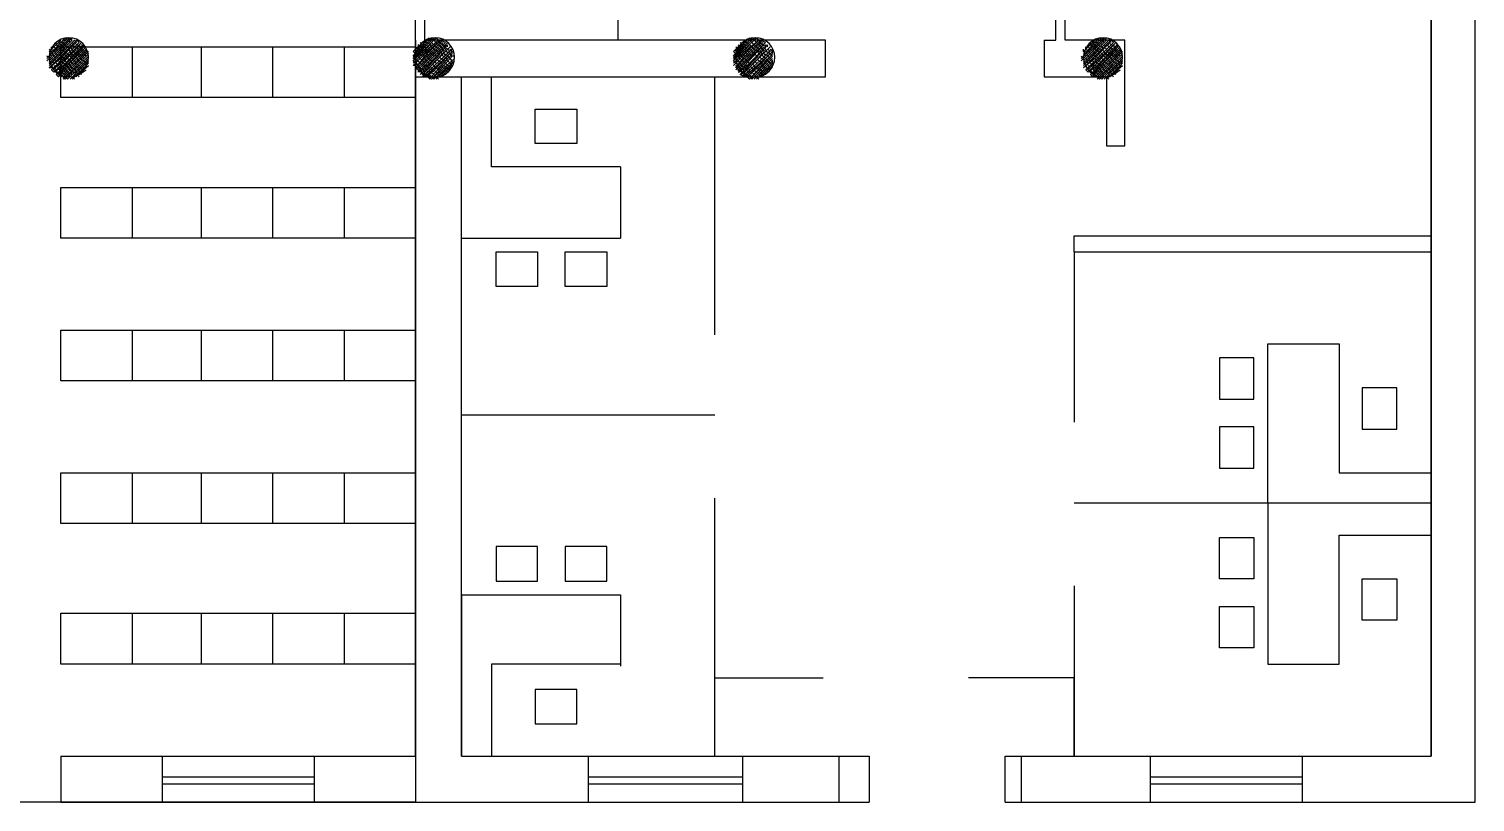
# Model space of a CAD drawing. Header units: millimetres. Extents: x 14 to 406, y 10 to 287.
# Drawn here: x 320.2 to 346.78, y 116.98 to 131.2 of the extents above; entities that cross this region are included whole.
import ezdxf

# ---------------------------------------------------------------- set-up
doc = ezdxf.new("R2010")
doc.units = ezdxf.units.MM
doc.layers.get('0').update_dxf_attribs({"linetype": 'CONTINUOUS'})

msp = doc.modelspace()

# ---------------------------------------------------------------- linework, layer by layer
at = {"color": 0}
for p, q in [((346.781, 116.982), (346.781, 149.112)), ((327.308, 117.828), (327.308, 143.397)), ((327.477, 130.993), (327.477, 143.397)), ((339.076, 130.993), (339.076, 143.397)), ((339.246, 130.993), (339.246, 143.397)), ((345.976, 130.315), (345.976, 143.397)), ((345.976, 140.603), (345.976, 117.828)), ((346.781, 116.982), (346.781, 140.603)), ((331.032, 130.993), (331.032, 133.787)), ((320.788, 130.951), (320.872, 131.036)), ((320.788, 130.908), (320.915, 131.036)), ((320.788, 130.867), (320.958, 131.036)), ((320.788, 130.824), (321, 131.036)), ((320.915, 130.993), (320.872, 131.036)), ((320.958, 130.993), (320.915, 131.036)), ((321, 130.993), (320.958, 131.036)), ((327.477, 130.951), (327.561, 131.036)), ((327.477, 130.908), (327.604, 131.036)), ((327.688, 131.036), (327.477, 130.824)), ((327.477, 130.867), (327.647, 131.036)), ((327.604, 130.993), (327.604, 131.036)), ((327.647, 130.993), (327.647, 131.036)), ((327.731, 130.993), (327.688, 131.036)), ((333.361, 130.951), (333.445, 131.036)), ((333.361, 130.908), (333.488, 131.036)), ((333.572, 131.036), (333.361, 130.824)), ((333.361, 130.867), (333.531, 131.036)), ((333.488, 130.993), (333.488, 131.036)), ((333.531, 130.993), (333.531, 131.036)), ((333.615, 130.993), (333.572, 131.036)), ((339.795, 130.951), (339.881, 131.036)), ((339.795, 130.908), (339.922, 131.036)), ((339.795, 130.867), (339.965, 131.036)), ((339.795, 130.824), (340.008, 131.036)), ((339.922, 130.993), (339.881, 131.036)), ((339.965, 130.993), (339.922, 131.036)), ((340.008, 130.993), (339.965, 131.036)), ((320.535, 130.654), (320.788, 130.908)), ((320.535, 130.612), (320.788, 130.867)), ((320.576, 130.781), (320.788, 130.993)), ((320.576, 130.697), (320.788, 130.951)), ((320.576, 130.612), (320.788, 130.824)), ((320.619, 130.781), (320.576, 130.824)), ((320.576, 130.57), (320.788, 130.781)), ((320.619, 130.74), (320.576, 130.781)), ((320.619, 130.824), (320.745, 130.951)), ((320.619, 130.824), (320.619, 130.867)), ((320.661, 130.781), (320.619, 130.824)), ((320.661, 130.697), (320.619, 130.781)), ((320.661, 130.867), (320.661, 130.908)), ((320.703, 130.824), (320.661, 130.867)), ((320.703, 130.74), (320.661, 130.824)), ((320.703, 130.908), (320.703, 130.951)), ((320.745, 130.867), (320.703, 130.908)), ((320.745, 130.781), (320.703, 130.824)), ((320.788, 130.951), (320.745, 130.993)), ((320.788, 130.908), (320.745, 130.951)), ((320.745, 130.951), (320.745, 130.951)), ((320.788, 130.867), (320.745, 130.867)), ((320.788, 130.824), (320.745, 130.824)), ((320.788, 130.74), (320.745, 130.781)), ((320.788, 130.781), (321, 130.993)), ((320.788, 130.74), (321.042, 130.993)), ((321.084, 130.993), (320.788, 130.654)), ((320.788, 130.697), (321.084, 130.993)), ((320.788, 130.993), (320.788, 130.993)), ((320.788, 130.528), (321.168, 130.951)), ((321.168, 130.951), (320.788, 130.57)), ((320.788, 130.612), (321.127, 130.951)), ((320.831, 130.951), (320.788, 130.951)), ((320.788, 130.444), (321.211, 130.908)), ((321.211, 130.908), (320.788, 130.485)), ((320.831, 130.867), (320.788, 130.908)), ((320.788, 129.935), (320.788, 130.867)), ((320.788, 130.867), (327.308, 130.867)), ((321.211, 130.867), (320.788, 130.401)), ((320.788, 130.401), (321.254, 130.867)), ((320.788, 130.824), (320.788, 130.867)), ((320.872, 130.824), (320.788, 130.867)), ((321.254, 130.824), (320.788, 130.358)), ((320.831, 130.781), (320.788, 130.824)), ((320.788, 130.315), (321.254, 130.781)), ((320.831, 130.697), (320.788, 130.781)), ((320.872, 130.993), (320.831, 130.993)), ((320.872, 130.908), (320.831, 130.951)), ((320.915, 130.867), (320.831, 130.908)), ((320.872, 130.74), (320.831, 130.824)), ((320.831, 130.315), (321.297, 130.781)), ((320.915, 130.951), (320.872, 130.993)), ((320.915, 130.908), (320.872, 130.951)), ((320.915, 130.781), (320.872, 130.824)), ((320.915, 130.74), (320.872, 130.781)), ((320.958, 130.951), (320.915, 130.993)), ((320.958, 130.824), (320.915, 130.867)), ((320.958, 130.781), (320.915, 130.824)), ((321, 130.867), (320.958, 130.908)), ((321, 130.824), (320.958, 130.867)), ((321, 130.697), (320.958, 130.781)), ((321.042, 130.908), (321, 130.951)), ((321.042, 130.867), (321, 130.908)), ((321.042, 130.74), (321, 130.824)), ((321.084, 130.951), (321.042, 130.993)), ((321.084, 130.908), (321.042, 130.951)), ((321.127, 130.824), (321.042, 130.867)), ((321.084, 130.781), (321.042, 130.824)), ((321.084, 130.74), (321.042, 130.781)), ((321.127, 130.951), (321.084, 130.993)), ((321.168, 130.867), (321.084, 130.908)), ((321.127, 130.781), (321.084, 130.824)), ((321.168, 130.697), (321.084, 130.781)), ((321.168, 130.824), (321.127, 130.867)), ((321.211, 130.74), (321.127, 130.824)), ((321.211, 130.867), (321.168, 130.908)), ((321.211, 130.781), (321.168, 130.824)), ((321.254, 130.74), (321.211, 130.781)), ((321.254, 130.781), (321.254, 130.824)), ((321.297, 130.74), (321.254, 130.781)), ((322.1, 130.867), (322.1, 129.935)), ((323.371, 130.867), (323.371, 129.935)), ((324.682, 130.867), (324.682, 129.935)), ((325.994, 130.867), (325.994, 129.935)), ((327.265, 130.781), (327.477, 130.993)), ((327.265, 130.697), (327.477, 130.951)), ((327.265, 130.654), (327.477, 130.908)), ((327.265, 130.612), (327.477, 130.867)), ((327.477, 130.824), (327.265, 130.612)), ((327.265, 130.57), (327.477, 130.781)), ((327.308, 130.74), (327.265, 130.781)), ((327.308, 130.993), (327.308, 130.993)), ((327.308, 130.993), (327.308, 116.982)), ((327.308, 130.824), (327.434, 130.951)), ((327.35, 130.824), (327.308, 130.867)), ((327.308, 130.781), (327.308, 130.824)), ((327.35, 130.781), (327.308, 130.824)), ((327.392, 130.867), (327.35, 130.908)), ((327.392, 130.824), (327.35, 130.867)), ((327.392, 130.697), (327.35, 130.781)), ((327.434, 130.908), (327.392, 130.951)), ((327.434, 130.867), (327.392, 130.908)), ((327.434, 130.74), (327.392, 130.824)), ((327.477, 130.908), (327.434, 130.951)), ((327.477, 130.951), (327.434, 130.951)), ((327.477, 130.867), (327.434, 130.867)), ((327.477, 130.781), (327.434, 130.824)), ((327.477, 130.74), (327.434, 130.781)), ((334.843, 130.993), (327.477, 130.993)), ((327.477, 130.993), (327.518, 130.993)), ((327.477, 130.781), (327.731, 130.993)), ((327.477, 130.74), (327.773, 130.993)), ((327.773, 130.993), (327.477, 130.697)), ((327.477, 130.654), (327.815, 130.993)), ((327.477, 130.951), (327.477, 130.993)), ((327.477, 130.612), (327.815, 130.951)), ((327.477, 130.57), (327.857, 130.951)), ((327.477, 130.528), (327.9, 130.951)), ((327.518, 130.951), (327.477, 130.951)), ((327.477, 130.485), (327.9, 130.908)), ((327.9, 130.908), (327.477, 130.444)), ((327.561, 130.867), (327.477, 130.908)), ((327.477, 130.401), (327.943, 130.867)), ((327.943, 130.867), (327.477, 130.401)), ((327.518, 130.824), (327.477, 130.867)), ((327.477, 130.358), (327.984, 130.824)), ((327.518, 130.781), (327.477, 130.824)), ((327.984, 130.781), (327.477, 130.315)), ((327.561, 130.697), (327.477, 130.781)), ((327.518, 130.993), (327.518, 130.993)), ((327.561, 130.993), (327.518, 130.993)), ((327.604, 130.908), (327.518, 130.951)), ((327.561, 130.824), (327.518, 130.867)), ((327.604, 130.74), (327.518, 130.824)), ((327.518, 130.315), (327.984, 130.781)), ((327.604, 130.951), (327.561, 130.993)), ((327.604, 130.867), (327.561, 130.908)), ((327.604, 130.781), (327.561, 130.824)), ((327.647, 130.908), (327.604, 130.951)), ((327.647, 130.824), (327.604, 130.867)), ((327.647, 130.74), (327.604, 130.781)), ((327.688, 130.951), (327.647, 130.993)), ((327.688, 130.867), (327.647, 130.908)), ((327.688, 130.781), (327.647, 130.824)), ((327.688, 130.697), (327.647, 130.781)), ((327.731, 130.908), (327.688, 130.951)), ((327.731, 130.824), (327.688, 130.867)), ((327.731, 130.74), (327.688, 130.824)), ((327.773, 130.951), (327.731, 130.993)), ((327.815, 130.908), (327.731, 130.951)), ((327.773, 130.867), (327.731, 130.908)), ((327.773, 130.781), (327.731, 130.824)), ((327.815, 130.74), (327.731, 130.781)), ((327.857, 130.951), (327.773, 130.993)), ((327.815, 130.824), (327.773, 130.867)), ((327.857, 130.781), (327.773, 130.824)), ((327.857, 130.867), (327.815, 130.908)), ((327.9, 130.824), (327.815, 130.867)), ((327.857, 130.697), (327.815, 130.781)), ((327.9, 130.867), (327.857, 130.908)), ((327.9, 130.74), (327.857, 130.824)), ((327.943, 130.781), (327.9, 130.824)), ((327.943, 130.74), (327.9, 130.781)), ((327.984, 130.781), (327.943, 130.824)), ((327.984, 130.74), (327.984, 130.781)), ((333.149, 130.781), (333.361, 130.993)), ((333.149, 130.697), (333.361, 130.951)), ((333.149, 130.654), (333.361, 130.908)), ((333.149, 130.612), (333.361, 130.867)), ((333.361, 130.824), (333.149, 130.612)), ((333.149, 130.57), (333.361, 130.781)), ((333.192, 130.74), (333.149, 130.781)), ((333.192, 130.824), (333.319, 130.951)), ((333.235, 130.824), (333.192, 130.867)), ((333.192, 130.781), (333.192, 130.824)), ((333.235, 130.781), (333.192, 130.824)), ((333.276, 130.867), (333.235, 130.908)), ((333.276, 130.824), (333.235, 130.867)), ((333.276, 130.697), (333.235, 130.781)), ((333.319, 130.908), (333.276, 130.951)), ((333.319, 130.867), (333.276, 130.908)), ((333.319, 130.74), (333.276, 130.824)), ((333.361, 130.781), (333.276, 130.824)), ((333.361, 130.908), (333.319, 130.951)), ((333.361, 130.951), (333.319, 130.951)), ((333.361, 130.867), (333.319, 130.867)), ((333.361, 130.74), (333.319, 130.781)), ((333.361, 130.993), (333.403, 130.993)), ((333.361, 130.781), (333.615, 130.993)), ((333.615, 130.993), (333.361, 130.74)), ((333.7, 130.993), (333.361, 130.654)), ((333.361, 130.697), (333.658, 130.993)), ((333.361, 130.951), (333.361, 130.993)), ((333.403, 130.993), (333.361, 130.993)), ((333.361, 130.612), (333.7, 130.951)), ((333.361, 130.57), (333.742, 130.951)), ((333.742, 130.951), (333.361, 130.528)), ((333.403, 130.951), (333.361, 130.951)), ((333.361, 130.485), (333.784, 130.908)), ((333.784, 130.908), (333.361, 130.444)), ((333.445, 130.867), (333.361, 130.908)), ((333.361, 130.401), (333.827, 130.867)), ((333.827, 130.867), (333.361, 130.401)), ((333.403, 130.824), (333.361, 130.867)), ((333.361, 130.358), (333.868, 130.824)), ((333.403, 130.781), (333.361, 130.824)), ((333.868, 130.781), (333.361, 130.315)), ((333.445, 130.697), (333.361, 130.781)), ((333.445, 130.993), (333.403, 130.993)), ((333.445, 130.908), (333.403, 130.951)), ((333.445, 130.824), (333.403, 130.867)), ((333.445, 130.74), (333.403, 130.824)), ((333.403, 130.315), (333.868, 130.781)), ((333.488, 130.951), (333.445, 130.993)), ((333.488, 130.867), (333.445, 130.908)), ((333.488, 130.781), (333.445, 130.824)), ((333.531, 130.908), (333.488, 130.951)), ((333.531, 130.824), (333.488, 130.867)), ((333.531, 130.74), (333.488, 130.781)), ((333.572, 130.951), (333.531, 130.993)), ((333.572, 130.867), (333.531, 130.908)), ((333.572, 130.781), (333.531, 130.824)), ((333.572, 130.697), (333.531, 130.781)), ((333.615, 130.908), (333.572, 130.951)), ((333.615, 130.824), (333.572, 130.867)), ((333.615, 130.74), (333.572, 130.824)), ((333.658, 130.951), (333.615, 130.993)), ((333.7, 130.908), (333.615, 130.951)), ((333.658, 130.867), (333.615, 130.908)), ((333.658, 130.781), (333.615, 130.824)), ((333.7, 130.74), (333.615, 130.781)), ((333.742, 130.951), (333.658, 130.993)), ((333.7, 130.824), (333.658, 130.867)), ((333.742, 130.781), (333.658, 130.824)), ((333.742, 130.867), (333.7, 130.908)), ((333.742, 130.824), (333.7, 130.867)), ((333.742, 130.697), (333.7, 130.781)), ((333.784, 130.867), (333.742, 130.908)), ((333.784, 130.74), (333.742, 130.824)), ((333.827, 130.781), (333.784, 130.824)), ((333.827, 130.74), (333.784, 130.781)), ((333.868, 130.781), (333.827, 130.824)), ((333.868, 130.74), (333.868, 130.781)), ((334.843, 130.315), (334.843, 130.993)), ((338.864, 130.993), (338.864, 130.315)), ((338.864, 130.993), (339.076, 130.993)), ((339.626, 130.993), (339.246, 130.993)), ((340.347, 130.993), (339.246, 130.993)), ((339.542, 130.654), (339.795, 130.908)), ((339.542, 130.612), (339.795, 130.867)), ((339.585, 130.781), (339.795, 130.993)), ((339.585, 130.697), (339.795, 130.951)), ((339.585, 130.612), (339.795, 130.824)), ((339.585, 130.781), (339.585, 130.824)), ((339.585, 130.57), (339.795, 130.781)), ((339.626, 130.74), (339.585, 130.781)), ((339.626, 130.824), (339.753, 130.951)), ((339.626, 130.824), (339.626, 130.867)), ((339.669, 130.781), (339.626, 130.824)), ((339.669, 130.697), (339.626, 130.781)), ((339.669, 130.867), (339.669, 130.908)), ((339.711, 130.824), (339.669, 130.867)), ((339.711, 130.74), (339.669, 130.824)), ((339.711, 130.908), (339.711, 130.951)), ((339.753, 130.867), (339.711, 130.908)), ((339.753, 130.781), (339.711, 130.824)), ((339.795, 130.951), (339.753, 130.993)), ((339.795, 130.908), (339.753, 130.951)), ((339.753, 130.951), (339.753, 130.951)), ((339.795, 130.867), (339.753, 130.867)), ((339.795, 130.824), (339.753, 130.824)), ((339.795, 130.74), (339.753, 130.781)), ((339.795, 130.781), (340.008, 130.993)), ((339.795, 130.74), (340.05, 130.993)), ((340.092, 130.993), (339.795, 130.654)), ((339.795, 130.697), (340.092, 130.993)), ((339.795, 130.993), (339.795, 130.993)), ((339.795, 130.528), (340.177, 130.951)), ((340.177, 130.951), (339.795, 130.57)), ((339.795, 130.612), (340.134, 130.951)), ((339.838, 130.951), (339.795, 130.951)), ((339.795, 130.444), (340.218, 130.908)), ((340.218, 130.908), (339.795, 130.485)), ((339.838, 130.867), (339.795, 130.908)), ((340.218, 130.867), (339.795, 130.401)), ((339.795, 130.401), (340.261, 130.867)), ((339.795, 130.824), (339.795, 130.867)), ((339.881, 130.824), (339.795, 130.867)), ((340.261, 130.824), (339.795, 130.358)), ((339.838, 130.781), (339.795, 130.824)), ((339.795, 130.315), (340.261, 130.781)), ((339.838, 130.697), (339.795, 130.781)), ((339.881, 130.993), (339.838, 130.993)), ((339.881, 130.908), (339.838, 130.951)), ((339.922, 130.867), (339.838, 130.908)), ((339.881, 130.74), (339.838, 130.824)), ((339.838, 130.315), (340.304, 130.781)), ((339.922, 130.951), (339.881, 130.993)), ((339.922, 130.908), (339.881, 130.951)), ((339.922, 130.781), (339.881, 130.824)), ((339.922, 130.74), (339.881, 130.781)), ((339.965, 130.951), (339.922, 130.993)), ((339.965, 130.824), (339.922, 130.867)), ((339.965, 130.781), (339.922, 130.824)), ((340.008, 130.867), (339.965, 130.908)), ((340.008, 130.824), (339.965, 130.867)), ((340.008, 130.697), (339.965, 130.781)), ((340.05, 130.908), (340.008, 130.951)), ((340.05, 130.867), (340.008, 130.908)), ((340.05, 130.74), (340.008, 130.824)), ((340.092, 130.951), (340.05, 130.993)), ((340.092, 130.908), (340.05, 130.951)), ((340.134, 130.824), (340.05, 130.867)), ((340.092, 130.781), (340.05, 130.824)), ((340.092, 130.74), (340.05, 130.781)), ((340.134, 130.951), (340.092, 130.993)), ((340.177, 130.867), (340.092, 130.908)), ((340.134, 130.781), (340.092, 130.824)), ((340.177, 130.697), (340.092, 130.781)), ((340.177, 130.824), (340.134, 130.867)), ((340.218, 130.74), (340.134, 130.824)), ((340.218, 130.867), (340.177, 130.908)), ((340.218, 130.781), (340.177, 130.824)), ((340.261, 130.74), (340.218, 130.781)), ((340.261, 130.781), (340.261, 130.824)), ((340.304, 130.74), (340.261, 130.781)), ((340.347, 129.046), (340.347, 130.993)), ((320.619, 130.654), (320.535, 130.697)), ((320.576, 130.528), (320.788, 130.74)), ((320.619, 130.697), (320.576, 130.74)), ((320.576, 130.485), (320.788, 130.697)), ((320.576, 130.697), (320.576, 130.697)), ((320.788, 130.654), (320.576, 130.485)), ((320.576, 130.612), (320.576, 130.612)), ((320.619, 130.57), (320.576, 130.612)), ((320.619, 130.528), (320.576, 130.57)), ((320.576, 130.528), (320.576, 130.528)), ((320.661, 130.612), (320.619, 130.654)), ((320.619, 130.444), (320.788, 130.612)), ((320.661, 130.57), (320.619, 130.612)), ((320.788, 130.57), (320.619, 130.444)), ((320.661, 130.444), (320.619, 130.528)), ((320.703, 130.654), (320.661, 130.697)), ((320.703, 130.612), (320.661, 130.654)), ((320.661, 130.401), (320.788, 130.528)), ((320.703, 130.485), (320.661, 130.528)), ((320.745, 130.697), (320.703, 130.74)), ((320.745, 130.654), (320.703, 130.697)), ((320.745, 130.528), (320.703, 130.57)), ((320.745, 130.485), (320.703, 130.528)), ((320.788, 130.697), (320.745, 130.74)), ((320.788, 130.654), (320.745, 130.654)), ((320.788, 130.57), (320.745, 130.612)), ((320.788, 130.528), (320.745, 130.57)), ((320.788, 130.485), (320.745, 130.528)), ((320.872, 130.654), (320.788, 130.697)), ((320.831, 130.612), (320.788, 130.654)), ((320.831, 130.57), (320.788, 130.612)), ((320.872, 130.485), (320.788, 130.528)), ((320.831, 130.274), (321.297, 130.74)), ((320.915, 130.697), (320.831, 130.74)), ((320.872, 130.612), (320.831, 130.654)), ((320.915, 130.528), (320.831, 130.57)), ((320.872, 130.274), (321.297, 130.697)), ((320.915, 130.654), (320.872, 130.697)), ((320.915, 130.57), (320.872, 130.612)), ((320.915, 130.485), (320.872, 130.528)), ((320.958, 130.697), (320.915, 130.74)), ((320.915, 130.274), (321.297, 130.654)), ((320.958, 130.612), (320.915, 130.654)), ((320.958, 130.528), (320.915, 130.57)), ((320.958, 130.444), (320.915, 130.528)), ((321, 130.654), (320.958, 130.697)), ((320.958, 130.274), (321.297, 130.612)), ((321, 130.57), (320.958, 130.612)), ((321, 130.485), (320.958, 130.528)), ((321.042, 130.697), (321, 130.74)), ((321.042, 130.612), (321, 130.654)), ((321, 130.274), (321.297, 130.57)), ((321.042, 130.528), (321, 130.57)), ((321.127, 130.697), (321.042, 130.74)), ((321.084, 130.654), (321.042, 130.697)), ((321.084, 130.57), (321.042, 130.612)), ((321.127, 130.528), (321.042, 130.57)), ((321.042, 130.315), (321.297, 130.528)), ((321.084, 130.485), (321.042, 130.528)), ((321.127, 130.612), (321.084, 130.654)), ((321.168, 130.57), (321.084, 130.612)), ((321.127, 130.444), (321.084, 130.528)), ((321.168, 130.654), (321.127, 130.697)), ((321.211, 130.612), (321.127, 130.654)), ((321.168, 130.485), (321.127, 130.528)), ((321.211, 130.697), (321.168, 130.74)), ((321.211, 130.654), (321.168, 130.697)), ((321.211, 130.528), (321.168, 130.57)), ((321.211, 130.485), (321.168, 130.528)), ((321.254, 130.697), (321.211, 130.74)), ((321.254, 130.57), (321.211, 130.612)), ((321.254, 130.528), (321.211, 130.57)), ((321.297, 130.612), (321.254, 130.654)), ((321.297, 130.57), (321.254, 130.612)), ((321.254, 130.485), (321.254, 130.528)), ((321.297, 130.697), (321.297, 130.697)), ((321.297, 130.528), (321.297, 130.528)), ((327.265, 130.528), (327.477, 130.74)), ((327.308, 130.654), (327.265, 130.697)), ((327.308, 130.697), (327.265, 130.697)), ((327.265, 130.612), (327.265, 130.612)), ((327.308, 130.57), (327.265, 130.612)), ((327.308, 130.528), (327.265, 130.528)), ((327.35, 130.697), (327.308, 130.74)), ((327.477, 130.697), (327.308, 130.485)), ((327.308, 130.485), (327.477, 130.654)), ((327.35, 130.612), (327.308, 130.654)), ((327.308, 130.444), (327.477, 130.612)), ((327.35, 130.528), (327.308, 130.57)), ((327.35, 130.444), (327.308, 130.528)), ((327.392, 130.654), (327.35, 130.697)), ((327.392, 130.57), (327.35, 130.612)), ((327.35, 130.444), (327.477, 130.57)), ((327.35, 130.401), (327.477, 130.528)), ((327.392, 130.485), (327.35, 130.528)), ((327.434, 130.697), (327.392, 130.74)), ((327.434, 130.612), (327.392, 130.654)), ((327.434, 130.528), (327.392, 130.57)), ((327.477, 130.697), (327.434, 130.74)), ((327.477, 130.654), (327.434, 130.697)), ((327.477, 130.57), (327.434, 130.612)), ((327.477, 130.528), (327.434, 130.57)), ((327.477, 130.485), (327.434, 130.528)), ((327.518, 130.697), (327.477, 130.697)), ((327.518, 130.612), (327.477, 130.654)), ((327.561, 130.57), (327.477, 130.612)), ((327.477, 130.485), (327.477, 130.528)), ((327.518, 130.528), (327.477, 130.528)), ((327.561, 130.654), (327.518, 130.697)), ((327.604, 130.612), (327.518, 130.654)), ((327.561, 130.485), (327.518, 130.528)), ((327.561, 130.274), (327.984, 130.74)), ((327.604, 130.697), (327.561, 130.74)), ((327.604, 130.654), (327.561, 130.697)), ((327.604, 130.528), (327.561, 130.57)), ((327.604, 130.485), (327.561, 130.528)), ((327.647, 130.697), (327.604, 130.74)), ((327.984, 130.697), (327.604, 130.274)), ((327.604, 130.274), (328.027, 130.654)), ((327.647, 130.57), (327.604, 130.612)), ((327.647, 130.528), (327.604, 130.57)), ((327.688, 130.612), (327.647, 130.654)), ((327.647, 130.274), (328.027, 130.612)), ((327.688, 130.57), (327.647, 130.612)), ((327.688, 130.444), (327.647, 130.528)), ((327.731, 130.654), (327.688, 130.697)), ((327.731, 130.612), (327.688, 130.654)), ((327.688, 130.274), (327.984, 130.57)), ((327.731, 130.485), (327.688, 130.528)), ((327.773, 130.697), (327.731, 130.74)), ((327.773, 130.654), (327.731, 130.697)), ((327.815, 130.57), (327.731, 130.612)), ((327.773, 130.528), (327.731, 130.57)), ((327.773, 130.485), (327.731, 130.528)), ((327.815, 130.697), (327.773, 130.74)), ((327.857, 130.612), (327.773, 130.654)), ((327.815, 130.528), (327.773, 130.57)), ((327.773, 130.315), (327.984, 130.528)), ((327.857, 130.444), (327.773, 130.528)), ((327.9, 130.654), (327.815, 130.697)), ((327.857, 130.57), (327.815, 130.612)), ((327.9, 130.485), (327.815, 130.528)), ((327.9, 130.697), (327.857, 130.74)), ((327.9, 130.612), (327.857, 130.654)), ((327.9, 130.528), (327.857, 130.57)), ((327.943, 130.654), (327.9, 130.697)), ((327.943, 130.57), (327.9, 130.612)), ((327.943, 130.485), (327.9, 130.528)), ((327.984, 130.697), (327.943, 130.74)), ((327.984, 130.612), (327.943, 130.654)), ((327.984, 130.528), (327.943, 130.57)), ((327.984, 130.485), (327.943, 130.528)), ((328.027, 130.697), (327.984, 130.697)), ((327.984, 130.57), (327.984, 130.612)), ((327.984, 130.528), (327.984, 130.528)), ((333.361, 130.74), (333.149, 130.528)), ((333.192, 130.654), (333.149, 130.697)), ((333.149, 130.697), (333.149, 130.697)), ((333.149, 130.612), (333.149, 130.612)), ((333.192, 130.57), (333.149, 130.612)), ((333.149, 130.528), (333.149, 130.528)), ((333.235, 130.697), (333.192, 130.74)), ((333.192, 130.485), (333.361, 130.697)), ((333.361, 130.654), (333.192, 130.485)), ((333.235, 130.612), (333.192, 130.654)), ((333.192, 130.444), (333.361, 130.612)), ((333.235, 130.528), (333.192, 130.57)), ((333.235, 130.444), (333.192, 130.528)), ((333.276, 130.654), (333.235, 130.697)), ((333.276, 130.57), (333.235, 130.612)), ((333.235, 130.444), (333.361, 130.57)), ((333.361, 130.528), (333.235, 130.401)), ((333.276, 130.485), (333.235, 130.528)), ((333.319, 130.697), (333.276, 130.74)), ((333.361, 130.654), (333.276, 130.697)), ((333.319, 130.612), (333.276, 130.654)), ((333.319, 130.528), (333.276, 130.57)), ((333.361, 130.485), (333.276, 130.528)), ((333.361, 130.697), (333.319, 130.74)), ((333.361, 130.57), (333.319, 130.612)), ((333.361, 130.528), (333.319, 130.57)), ((333.403, 130.697), (333.361, 130.697)), ((333.403, 130.612), (333.361, 130.654)), ((333.445, 130.57), (333.361, 130.612)), ((333.361, 130.485), (333.361, 130.528)), ((333.403, 130.528), (333.361, 130.528)), ((333.445, 130.654), (333.403, 130.697)), ((333.445, 130.612), (333.403, 130.654)), ((333.445, 130.485), (333.403, 130.528)), ((333.868, 130.74), (333.445, 130.274)), ((333.488, 130.697), (333.445, 130.74)), ((333.445, 130.274), (333.868, 130.697)), ((333.488, 130.654), (333.445, 130.697)), ((333.488, 130.528), (333.445, 130.57)), ((333.488, 130.485), (333.445, 130.528)), ((333.531, 130.697), (333.488, 130.74)), ((333.488, 130.274), (333.868, 130.654)), ((333.531, 130.57), (333.488, 130.612)), ((333.531, 130.528), (333.488, 130.57)), ((333.572, 130.612), (333.531, 130.654)), ((333.531, 130.274), (333.868, 130.612)), ((333.572, 130.57), (333.531, 130.612)), ((333.572, 130.444), (333.531, 130.528)), ((333.615, 130.654), (333.572, 130.697)), ((333.615, 130.612), (333.572, 130.654)), ((333.572, 130.274), (333.868, 130.57)), ((333.615, 130.485), (333.572, 130.528)), ((333.658, 130.697), (333.615, 130.74)), ((333.658, 130.654), (333.615, 130.697)), ((333.7, 130.57), (333.615, 130.612)), ((333.658, 130.528), (333.615, 130.57)), ((333.658, 130.485), (333.615, 130.528)), ((333.7, 130.697), (333.658, 130.74)), ((333.742, 130.612), (333.658, 130.654)), ((333.7, 130.528), (333.658, 130.57)), ((333.658, 130.315), (333.868, 130.528)), ((333.742, 130.444), (333.658, 130.528)), ((333.742, 130.654), (333.7, 130.697)), ((333.742, 130.57), (333.7, 130.612)), ((333.742, 130.485), (333.7, 130.528)), ((333.784, 130.697), (333.742, 130.74)), ((333.784, 130.612), (333.742, 130.654)), ((333.784, 130.528), (333.742, 130.57)), ((333.827, 130.654), (333.784, 130.697)), ((333.827, 130.57), (333.784, 130.612)), ((333.827, 130.485), (333.784, 130.528)), ((333.868, 130.697), (333.827, 130.74)), ((333.868, 130.612), (333.827, 130.654)), ((333.868, 130.528), (333.827, 130.57)), ((333.868, 130.485), (333.827, 130.528)), ((333.868, 130.697), (333.868, 130.697)), ((333.868, 130.57), (333.868, 130.612)), ((333.868, 130.528), (333.868, 130.528)), ((339.585, 130.654), (339.542, 130.697)), ((339.585, 130.528), (339.795, 130.74)), ((339.626, 130.697), (339.585, 130.74)), ((339.585, 130.485), (339.795, 130.697)), ((339.585, 130.697), (339.585, 130.697)), ((339.795, 130.654), (339.585, 130.485)), ((339.585, 130.612), (339.585, 130.612)), ((339.626, 130.57), (339.585, 130.612)), ((339.626, 130.528), (339.585, 130.57)), ((339.585, 130.528), (339.585, 130.528)), ((339.669, 130.612), (339.626, 130.654)), ((339.626, 130.444), (339.795, 130.612)), ((339.669, 130.57), (339.626, 130.612)), ((339.795, 130.57), (339.626, 130.444)), ((339.669, 130.444), (339.626, 130.528)), ((339.711, 130.654), (339.669, 130.697)), ((339.711, 130.612), (339.669, 130.654)), ((339.669, 130.401), (339.795, 130.528)), ((339.711, 130.485), (339.669, 130.528)), ((339.753, 130.697), (339.711, 130.74)), ((339.753, 130.654), (339.711, 130.697)), ((339.753, 130.528), (339.711, 130.57)), ((339.753, 130.485), (339.711, 130.528)), ((339.795, 130.697), (339.753, 130.74)), ((339.795, 130.654), (339.753, 130.654)), ((339.795, 130.57), (339.753, 130.612)), ((339.795, 130.528), (339.753, 130.57)), ((339.795, 130.485), (339.753, 130.528)), ((339.881, 130.654), (339.795, 130.697)), ((339.838, 130.612), (339.795, 130.654)), ((339.838, 130.57), (339.795, 130.612)), ((339.881, 130.485), (339.795, 130.528)), ((339.838, 130.274), (340.304, 130.74)), ((339.922, 130.697), (339.838, 130.74)), ((339.881, 130.612), (339.838, 130.654)), ((339.922, 130.528), (339.838, 130.57)), ((339.881, 130.274), (340.304, 130.697)), ((339.922, 130.654), (339.881, 130.697)), ((339.922, 130.57), (339.881, 130.612)), ((339.922, 130.485), (339.881, 130.528)), ((339.965, 130.697), (339.922, 130.74)), ((339.922, 130.274), (340.304, 130.654)), ((339.965, 130.612), (339.922, 130.654)), ((339.965, 130.528), (339.922, 130.57)), ((339.965, 130.444), (339.922, 130.528)), ((340.008, 130.654), (339.965, 130.697)), ((339.965, 130.274), (340.304, 130.612)), ((340.008, 130.57), (339.965, 130.612)), ((340.008, 130.485), (339.965, 130.528)), ((340.05, 130.697), (340.008, 130.74)), ((340.05, 130.612), (340.008, 130.654)), ((340.008, 130.274), (340.304, 130.57)), ((340.05, 130.528), (340.008, 130.57)), ((340.134, 130.697), (340.05, 130.74)), ((340.092, 130.654), (340.05, 130.697)), ((340.092, 130.57), (340.05, 130.612)), ((340.134, 130.528), (340.05, 130.57)), ((340.05, 130.315), (340.304, 130.528)), ((340.092, 130.485), (340.05, 130.528)), ((340.134, 130.612), (340.092, 130.654)), ((340.177, 130.57), (340.092, 130.612)), ((340.134, 130.444), (340.092, 130.528)), ((340.177, 130.654), (340.134, 130.697)), ((340.218, 130.612), (340.134, 130.654)), ((340.177, 130.485), (340.134, 130.528)), ((340.218, 130.697), (340.177, 130.74)), ((340.218, 130.654), (340.177, 130.697)), ((340.218, 130.528), (340.177, 130.57)), ((340.218, 130.485), (340.177, 130.528)), ((340.261, 130.697), (340.218, 130.74)), ((340.261, 130.57), (340.218, 130.612)), ((340.261, 130.528), (340.218, 130.57)), ((340.304, 130.612), (340.261, 130.654)), ((340.304, 130.57), (340.261, 130.612)), ((340.261, 130.485), (340.261, 130.528)), ((340.304, 130.697), (340.304, 130.697)), ((340.304, 130.528), (340.304, 130.528)), ((320.619, 130.485), (320.576, 130.485)), ((320.661, 130.401), (320.619, 130.444)), ((320.788, 130.485), (320.661, 130.401)), ((320.703, 130.444), (320.661, 130.485)), ((320.703, 130.358), (320.788, 130.444)), ((320.745, 130.358), (320.703, 130.444)), ((320.788, 130.401), (320.703, 130.358)), ((320.745, 130.315), (320.703, 130.358)), ((320.788, 130.401), (320.745, 130.485)), ((320.745, 130.315), (320.788, 130.401)), ((320.788, 130.358), (320.745, 130.401)), ((320.788, 130.358), (320.745, 130.315)), ((320.788, 130.358), (320.745, 130.358)), ((320.831, 130.444), (320.788, 130.485)), ((320.831, 130.401), (320.788, 130.444)), ((320.872, 130.358), (320.788, 130.401)), ((320.831, 130.315), (320.788, 130.358)), ((320.872, 130.444), (320.831, 130.485)), ((320.915, 130.358), (320.831, 130.444)), ((320.872, 130.274), (320.831, 130.315)), ((320.915, 130.401), (320.872, 130.485)), ((320.915, 130.315), (320.872, 130.358)), ((320.915, 130.274), (320.872, 130.315)), ((320.958, 130.358), (320.915, 130.401)), ((320.958, 130.315), (320.915, 130.358)), ((321, 130.401), (320.958, 130.444)), ((321, 130.358), (320.958, 130.401)), ((320.958, 130.274), (320.958, 130.274)), ((321.042, 130.444), (321, 130.485)), ((321.042, 130.358), (321, 130.444)), ((321.042, 130.274), (321, 130.315)), ((321.084, 130.401), (321.042, 130.485)), ((321.127, 130.358), (321.042, 130.401)), ((321.084, 130.315), (321.042, 130.358)), ((321.042, 130.315), (321.042, 130.315)), ((321.168, 130.401), (321.084, 130.444)), ((321.127, 130.315), (321.084, 130.358)), ((321.211, 130.444), (321.127, 130.485)), ((321.127, 130.358), (321.254, 130.444)), ((321.168, 130.358), (321.127, 130.401)), ((321.211, 130.401), (321.168, 130.444)), ((321.211, 130.444), (321.211, 130.485)), ((327.308, 130.485), (327.308, 130.485)), ((327.308, 130.315), (334.843, 130.315)), ((327.392, 130.401), (327.35, 130.444)), ((327.392, 130.401), (327.477, 130.485)), ((327.434, 130.444), (327.392, 130.485)), ((327.477, 130.444), (327.392, 130.358)), ((327.434, 130.358), (327.392, 130.444)), ((327.477, 130.401), (327.434, 130.485)), ((327.434, 130.358), (327.477, 130.401)), ((327.477, 130.401), (327.434, 130.315)), ((327.477, 130.358), (327.434, 130.401)), ((327.477, 130.315), (327.434, 130.358)), ((327.518, 130.444), (327.477, 130.485)), ((327.561, 130.401), (327.477, 130.444)), ((327.477, 130.315), (327.477, 130.358)), ((327.518, 130.315), (327.477, 130.358)), ((327.518, 130.358), (327.477, 130.358)), ((327.604, 130.444), (327.518, 130.485)), ((327.561, 130.358), (327.518, 130.401)), ((327.604, 130.274), (327.518, 130.315)), ((327.604, 130.358), (327.561, 130.444)), ((327.604, 130.315), (327.561, 130.358)), ((327.647, 130.401), (327.604, 130.485)), ((327.647, 130.358), (327.604, 130.401)), ((327.647, 130.274), (327.604, 130.315)), ((327.688, 130.401), (327.647, 130.444)), ((327.688, 130.315), (327.647, 130.358)), ((327.647, 130.274), (327.647, 130.274)), ((327.731, 130.444), (327.688, 130.485)), ((327.731, 130.358), (327.688, 130.401)), ((327.731, 130.274), (327.688, 130.315)), ((327.815, 130.401), (327.731, 130.485)), ((327.773, 130.358), (327.731, 130.444)), ((327.773, 130.315), (327.731, 130.358)), ((327.773, 130.315), (327.731, 130.315)), ((327.815, 130.358), (327.773, 130.401)), ((327.815, 130.315), (327.773, 130.358)), ((327.857, 130.401), (327.815, 130.444)), ((327.857, 130.358), (327.815, 130.401)), ((327.9, 130.444), (327.857, 130.485)), ((327.857, 130.358), (327.943, 130.444)), ((327.9, 130.401), (327.857, 130.444)), ((327.943, 130.444), (327.9, 130.485)), ((328.154, 117.828), (328.154, 130.315)), ((328.154, 127.353), (328.154, 130.315)), ((328.154, 130.315), (328.705, 130.315)), ((328.705, 128.665), (328.705, 130.315)), ((332.81, 125.575), (332.81, 130.315)), ((333.192, 130.485), (333.192, 130.485)), ((333.192, 130.315), (333.868, 130.315)), ((333.235, 130.401), (333.361, 130.485)), ((333.276, 130.401), (333.235, 130.444)), ((333.319, 130.444), (333.276, 130.485)), ((333.361, 130.444), (333.276, 130.358)), ((333.319, 130.358), (333.276, 130.444)), ((333.276, 130.358), (333.361, 130.401)), ((333.361, 130.315), (333.276, 130.358)), ((333.361, 130.401), (333.319, 130.485)), ((333.361, 130.401), (333.319, 130.315)), ((333.361, 130.358), (333.319, 130.401)), ((333.403, 130.444), (333.361, 130.485)), ((333.445, 130.401), (333.361, 130.444)), ((333.361, 130.315), (333.361, 130.358)), ((333.403, 130.315), (333.361, 130.358)), ((333.403, 130.358), (333.361, 130.358)), ((333.445, 130.444), (333.403, 130.485)), ((333.445, 130.358), (333.403, 130.401)), ((333.445, 130.274), (333.403, 130.315)), ((333.488, 130.358), (333.445, 130.444)), ((333.488, 130.315), (333.445, 130.358)), ((333.531, 130.401), (333.488, 130.485)), ((333.531, 130.358), (333.488, 130.401)), ((333.488, 130.274), (333.488, 130.315)), ((333.572, 130.401), (333.531, 130.444)), ((333.572, 130.315), (333.531, 130.358)), ((333.531, 130.274), (333.531, 130.274)), ((333.615, 130.444), (333.572, 130.485)), ((333.615, 130.358), (333.572, 130.401)), ((333.615, 130.274), (333.572, 130.315)), ((333.7, 130.401), (333.615, 130.485)), ((333.658, 130.358), (333.615, 130.444)), ((333.658, 130.315), (333.615, 130.358)), ((333.658, 130.315), (333.615, 130.315)), ((333.7, 130.358), (333.658, 130.401)), ((333.7, 130.315), (333.658, 130.358)), ((333.742, 130.401), (333.7, 130.444)), ((333.742, 130.358), (333.7, 130.401)), ((333.784, 130.444), (333.742, 130.485)), ((333.742, 130.358), (333.827, 130.444)), ((333.784, 130.401), (333.742, 130.444)), ((333.827, 130.444), (333.784, 130.485)), ((338.864, 130.315), (340.008, 130.315)), ((339.585, 130.485), (339.585, 130.485)), ((339.669, 130.401), (339.626, 130.444)), ((339.795, 130.485), (339.669, 130.401)), ((339.711, 130.444), (339.669, 130.485)), ((339.711, 130.358), (339.795, 130.444)), ((339.753, 130.358), (339.711, 130.444)), ((339.795, 130.401), (339.711, 130.358)), ((339.753, 130.315), (339.711, 130.358)), ((339.795, 130.401), (339.753, 130.485)), ((339.753, 130.315), (339.795, 130.401)), ((339.795, 130.358), (339.753, 130.401)), ((339.795, 130.358), (339.753, 130.315)), ((339.795, 130.358), (339.753, 130.358)), ((339.838, 130.444), (339.795, 130.485)), ((339.838, 130.401), (339.795, 130.444)), ((339.881, 130.358), (339.795, 130.401)), ((339.838, 130.315), (339.795, 130.358)), ((339.881, 130.444), (339.838, 130.485)), ((339.922, 130.358), (339.838, 130.444)), ((339.881, 130.274), (339.838, 130.315)), ((339.922, 130.401), (339.881, 130.485)), ((339.922, 130.315), (339.881, 130.358)), ((339.922, 130.274), (339.881, 130.315)), ((339.965, 130.358), (339.922, 130.401)), ((339.965, 130.315), (339.922, 130.358)), ((340.008, 130.401), (339.965, 130.444)), ((340.008, 130.358), (339.965, 130.401)), ((339.965, 130.274), (339.965, 130.274)), ((340.05, 130.444), (340.008, 130.485)), ((340.05, 130.358), (340.008, 130.444)), ((340.008, 130.315), (340.008, 129.046)), ((340.05, 130.274), (340.008, 130.315)), ((340.092, 130.401), (340.05, 130.485)), ((340.134, 130.358), (340.05, 130.401)), ((340.092, 130.315), (340.05, 130.358)), ((340.05, 130.315), (340.05, 130.315)), ((340.177, 130.401), (340.092, 130.444)), ((340.134, 130.315), (340.092, 130.358)), ((340.218, 130.444), (340.134, 130.485)), ((340.134, 130.358), (340.261, 130.444)), ((340.177, 130.358), (340.134, 130.401)), ((340.218, 130.401), (340.177, 130.444)), ((340.218, 130.444), (340.218, 130.485)), ((345.976, 117.828), (345.976, 130.315)), ((345.976, 130.315), (345.976, 117.828)), ((345.976, 117.828), (345.976, 130.315)), ((327.308, 129.935), (320.788, 129.935)), ((329.508, 129.723), (330.27, 129.723)), ((329.508, 129.089), (329.508, 129.723)), ((330.27, 129.723), (330.27, 129.089)), ((330.27, 129.089), (329.508, 129.089)), ((340.008, 129.046), (340.347, 129.046)), ((331.075, 128.665), (328.705, 128.665)), ((331.075, 128.665), (331.075, 127.353)), ((320.788, 127.353), (320.788, 128.284)), ((320.788, 128.284), (327.308, 128.284)), ((322.1, 128.284), (322.1, 127.353)), ((323.371, 128.284), (323.371, 127.353)), ((324.682, 128.284), (324.682, 127.353)), ((325.994, 128.284), (325.994, 127.353)), ((327.308, 127.353), (320.788, 127.353)), ((328.154, 127.353), (331.075, 127.353)), ((339.415, 127.099), (339.415, 127.395)), ((339.415, 127.395), (345.976, 127.395)), ((328.789, 127.099), (329.551, 127.099)), ((328.789, 126.464), (328.789, 127.099)), ((329.551, 127.099), (329.551, 126.464)), ((330.06, 127.099), (330.822, 127.099)), ((330.06, 126.464), (330.06, 127.099)), ((330.822, 127.099), (330.822, 126.464)), ((339.415, 127.099), (345.976, 127.099)), ((339.415, 127.099), (339.415, 123.965)), ((329.551, 126.464), (328.789, 126.464)), ((330.822, 126.464), (330.06, 126.464)), ((320.788, 124.728), (320.788, 125.659)), ((320.788, 125.659), (327.308, 125.659)), ((322.1, 125.659), (322.1, 124.728)), ((323.371, 125.659), (323.371, 124.728)), ((324.682, 125.659), (324.682, 124.728)), ((325.994, 125.659), (325.994, 124.728)), ((342.97, 122.484), (342.97, 125.405)), ((342.97, 125.405), (344.284, 125.405)), ((344.284, 125.405), (344.284, 123.035)), ((342.717, 125.152), (342.082, 125.152)), ((342.082, 125.152), (342.082, 124.39)), ((342.717, 124.39), (342.717, 125.152)), ((327.308, 124.728), (320.788, 124.728)), ((342.082, 124.39), (342.717, 124.39)), ((345.342, 124.601), (344.707, 124.601)), ((344.707, 124.601), (344.707, 123.839)), ((345.342, 123.839), (345.342, 124.601)), ((332.81, 124.094), (328.154, 124.094)), ((342.717, 123.881), (342.082, 123.881)), ((342.082, 123.881), (342.082, 123.119)), ((342.717, 123.119), (342.717, 123.881)), ((344.707, 123.839), (345.342, 123.839)), ((342.082, 123.119), (342.717, 123.119)), ((320.788, 122.104), (320.788, 123.035)), ((320.788, 123.035), (327.308, 123.035)), ((322.1, 123.035), (322.1, 122.104)), ((323.371, 123.035), (323.371, 122.104)), ((324.682, 123.035), (324.682, 122.104)), ((325.994, 123.035), (325.994, 122.104)), ((344.284, 123.035), (345.976, 123.035)), ((332.81, 117.828), (332.81, 122.569)), ((339.415, 122.484), (345.976, 122.484)), ((342.97, 122.484), (342.97, 119.521)), ((342.97, 122.484), (345.976, 122.484)), ((345.976, 122.484), (345.976, 121.892)), ((327.308, 122.104), (320.788, 122.104)), ((342.082, 121.087), (342.082, 121.849)), ((342.082, 121.849), (342.717, 121.849)), ((342.717, 121.849), (342.717, 121.087)), ((344.284, 121.892), (345.976, 121.892)), ((344.284, 119.521), (344.284, 121.892)), ((329.551, 121.681), (328.789, 121.681)), ((328.789, 121.681), (328.789, 121.045)), ((329.551, 121.045), (329.551, 121.681)), ((330.822, 121.681), (330.06, 121.681)), ((330.06, 121.681), (330.06, 121.045)), ((330.822, 121.045), (330.822, 121.681)), ((328.789, 121.045), (329.551, 121.045)), ((330.06, 121.045), (330.822, 121.045)), ((339.415, 120.96), (339.415, 117.828)), ((342.717, 121.087), (342.082, 121.087)), ((344.707, 120.325), (344.707, 121.087)), ((344.707, 121.087), (345.342, 121.087)), ((345.342, 121.087), (345.342, 120.325)), ((328.154, 120.79), (331.075, 120.79)), ((328.154, 120.79), (328.154, 117.828)), ((331.075, 120.79), (331.075, 119.479)), ((320.788, 119.521), (320.788, 120.453)), ((320.788, 120.453), (327.308, 120.453)), ((322.1, 120.453), (322.1, 119.521)), ((323.371, 120.453), (323.371, 119.521)), ((324.682, 120.453), (324.682, 119.521)), ((325.994, 120.453), (325.994, 119.521)), ((342.082, 119.818), (342.082, 120.58)), ((342.082, 120.58), (342.717, 120.58)), ((342.717, 120.58), (342.717, 119.818)), ((345.342, 120.325), (344.707, 120.325)), ((342.717, 119.818), (342.082, 119.818)), ((327.308, 119.521), (320.788, 119.521)), ((328.705, 119.521), (328.705, 117.828)), ((331.075, 119.521), (328.705, 119.521)), ((342.97, 119.521), (344.284, 119.521)), ((332.81, 117.828), (332.81, 119.266)), ((332.81, 119.266), (334.8, 119.266)), ((332.81, 119.266), (332.81, 119.266)), ((332.81, 119.266), (332.81, 119.266)), ((332.81, 119.266), (332.81, 119.266)), ((332.81, 119.266), (332.81, 119.266)), ((339.415, 119.266), (337.468, 119.266)), ((339.415, 117.828), (339.415, 119.266)), ((339.415, 119.266), (339.415, 119.266)), ((339.415, 119.266), (339.415, 119.266)), ((339.415, 119.266), (339.415, 119.266)), ((339.415, 119.266), (339.415, 119.266)), ((330.27, 119.055), (329.508, 119.055)), ((329.508, 119.055), (329.508, 118.42)), ((330.27, 118.42), (330.27, 119.055)), ((329.508, 118.42), (330.27, 118.42)), ((320.788, 117.828), (322.819, 117.828)), ((320.788, 117.828), (320.788, 116.982)), ((322.651, 117.828), (322.651, 116.982)), ((322.819, 117.828), (325.614, 117.828)), ((325.445, 117.828), (325.445, 116.982)), ((325.614, 117.828), (327.308, 117.828)), ((328.154, 117.828), (330.483, 117.828)), ((328.154, 117.828), (330.483, 117.828)), ((328.154, 117.828), (328.705, 117.828)), ((330.483, 117.828), (330.483, 116.982)), ((330.483, 117.828), (333.319, 117.828)), ((330.483, 117.828), (330.483, 116.982)), ((330.483, 117.828), (333.319, 117.828)), ((333.319, 117.828), (335.647, 117.828)), ((333.319, 117.828), (333.319, 116.982)), ((333.319, 117.828), (335.096, 117.828)), ((333.319, 117.828), (333.319, 116.982)), ((335.096, 116.982), (335.096, 117.828)), ((335.647, 117.828), (335.647, 116.982)), ((338.145, 116.982), (338.145, 117.828)), ((338.145, 117.828), (340.811, 117.828)), ((338.441, 117.828), (340.811, 117.828)), ((338.441, 117.828), (338.441, 116.982)), ((340.811, 117.828), (340.811, 116.982)), ((340.811, 117.828), (343.606, 117.828)), ((340.811, 117.828), (340.811, 116.982)), ((340.811, 117.828), (343.606, 117.828)), ((343.606, 117.828), (345.976, 117.828)), ((343.606, 117.828), (343.606, 116.982)), ((343.606, 117.828), (345.976, 117.828)), ((343.606, 117.828), (343.606, 116.982)), ((322.651, 117.447), (325.445, 117.447)), ((322.651, 117.319), (325.445, 117.319)), ((330.483, 117.447), (333.319, 117.447)), ((330.483, 117.447), (333.319, 117.447)), ((330.483, 117.319), (333.319, 117.319)), ((330.483, 117.319), (333.319, 117.319)), ((340.811, 117.447), (343.606, 117.447)), ((340.811, 117.447), (343.606, 117.447)), ((340.811, 117.319), (343.606, 117.319)), ((340.811, 117.319), (343.606, 117.319)), ((327.308, 116.982), (309.696, 116.982)), ((320.788, 116.982), (322.819, 116.982)), ((322.819, 116.982), (325.614, 116.982)), ((325.614, 116.982), (330.483, 116.982)), ((330.483, 116.982), (333.319, 116.982)), ((330.483, 116.982), (333.319, 116.982)), ((333.319, 116.982), (335.647, 116.982)), ((333.319, 116.982), (335.096, 116.982)), ((338.145, 116.982), (340.811, 116.982)), ((338.441, 116.982), (340.811, 116.982)), ((340.811, 116.982), (343.606, 116.982)), ((340.811, 116.982), (343.606, 116.982)), ((343.606, 116.982), (346.781, 116.982)), ((343.606, 116.982), (346.781, 116.982))]:
    msp.add_line(p, q, dxfattribs=at)
for points in [[(320.935, 131.036), (320.737, 131.036), (320.576, 130.875), (320.576, 130.677)], [(321.297, 130.677), (321.297, 130.875), (321.135, 131.036), (320.935, 131.036)], [(327.667, 131.036), (327.469, 131.036), (327.308, 130.875), (327.308, 130.677)], [(328.027, 130.677), (328.027, 130.875), (327.866, 131.036), (327.667, 131.036)], [(333.551, 131.036), (333.353, 131.036), (333.192, 130.875), (333.192, 130.677)], [(333.911, 130.677), (333.911, 130.875), (333.75, 131.036), (333.551, 131.036)], [(339.944, 131.036), (339.746, 131.036), (339.585, 130.875), (339.585, 130.677)], [(340.304, 130.677), (340.304, 130.875), (340.143, 131.036), (339.944, 131.036)], [(320.576, 130.677), (320.576, 130.477), (320.737, 130.315), (320.935, 130.315)], [(320.935, 130.315), (321.135, 130.315), (321.297, 130.477), (321.297, 130.677)], [(327.308, 130.677), (327.308, 130.477), (327.469, 130.315), (327.667, 130.315)], [(327.667, 130.315), (327.866, 130.315), (328.027, 130.477), (328.027, 130.677)], [(333.192, 130.677), (333.192, 130.477), (333.353, 130.315), (333.551, 130.315)], [(333.551, 130.315), (333.75, 130.315), (333.911, 130.477), (333.911, 130.677)], [(339.585, 130.677), (339.585, 130.477), (339.746, 130.315), (339.944, 130.315)], [(339.944, 130.315), (340.143, 130.315), (340.304, 130.477), (340.304, 130.677)]]:
    msp.add_open_spline(points, degree=3, dxfattribs=at)

doc.saveas('drawing.dxf')
